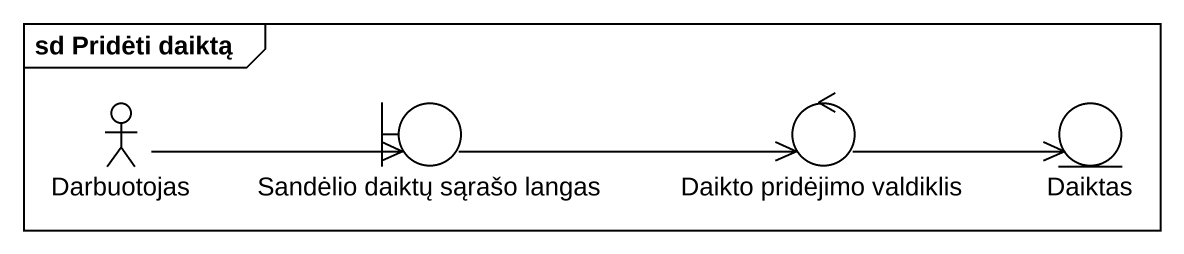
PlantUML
@startuml
mainframe sd Pridėti daiktą
actor Darbuotojas
boundary "Sandėlio daiktų sąrašo langas" as Sandėlio_daiktų_sąrašo
control "Daikto pridėjimo valdiklis" as Daikto_pridėjimo_valdiklis
entity Daiktas
Darbuotojas -right-> Sandėlio_daiktų_sąrašo
Sandėlio_daiktų_sąrašo -right-> Daikto_pridėjimo_valdiklis
Daikto_pridėjimo_valdiklis -right-> Daiktas
@enduml
